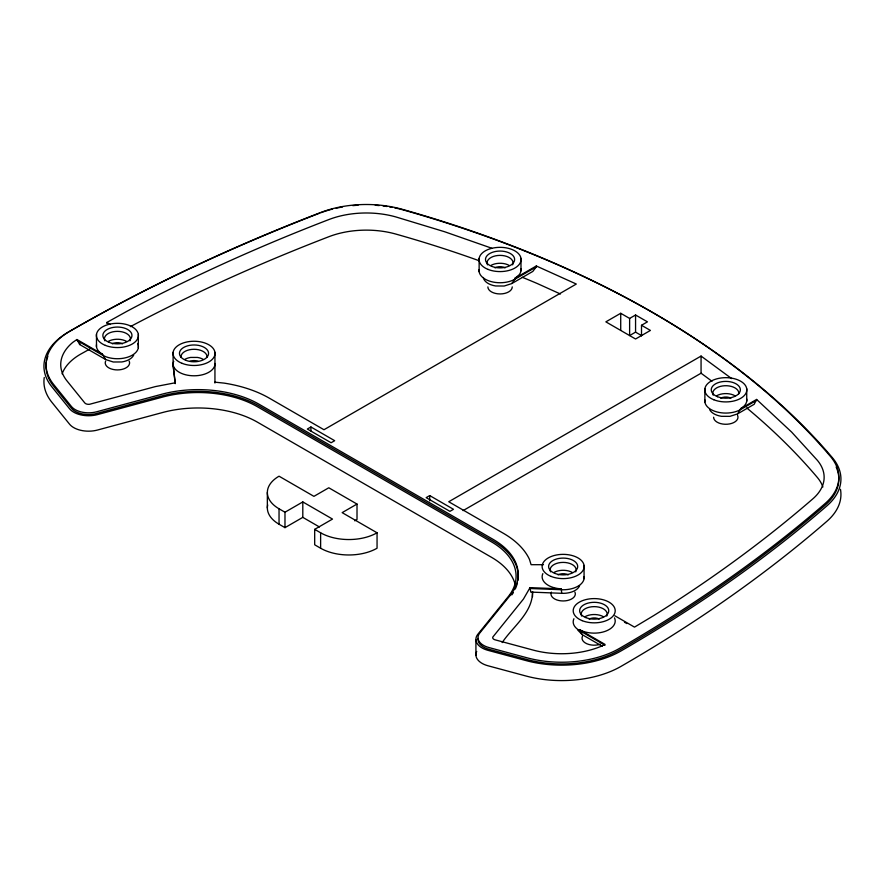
<?xml version="1.0" encoding="UTF-8"?>
<svg xmlns="http://www.w3.org/2000/svg" width="885" height="885" viewBox="0 0 885 885"><rect width="100%" height="100%" fill="white"/><g stroke="black" fill="none" stroke-linecap="round" stroke-linejoin="round"><path stroke-width="1.33" d="M532.516 596.667L532.538 591.589C532.781 612.741 512.88 626.514 502.193 642.565M530.038 587.64L530.768 592.098L561.687 593.304L561.322 588.857L530.038 587.64L523.455 599.045L492.845 637.023A4.204 2.423 0 0 0 495.135 639.844L533.201 650.099A67.205 38.807 0 0 0 600.152 646.714L604.975 644.38L579.354 629.578L582.319 634.722L602.32 646.271M133.613 355.173L133.646 355.106A16.804 9.702 0 0 1 121.864 361.954L113.28 361.998L105.769 359.587L79.65 344.508L76.94 339.519L102.56 354.31L105.536 359.454M737.692 413.804L740.656 408.66L756.609 399.445L754.186 404.279L737.448 413.937L729.937 416.348L721.452 416.315A16.804 9.702 0 0 1 709.604 409.523L709.571 409.456M483.321 277.459L483.829 279.129A16.804 9.702 0 0 0 495.611 285.966L504.196 286.021L511.707 283.609L514.915 279.195L536.299 266.85L536.299 265.987L576.312 284.041L323.976 429.723L269.35 398.184A100.813 58.2 0 0 0 224.148 383.116L214.944 382.176M536.299 266.85L532.792 271.441L511.939 283.477M76.94 339.519L72.891 342.296A67.205 38.807 0 0 0 67.028 380.959L84.783 402.929A4.204 2.423 0 0 0 89.673 404.257L155.45 386.579L175.219 382.785L173.106 364.72A21.008 12.125 0 0 0 194.025 375.793A21.008 12.125 0 0 0 214.944 364.72M479.139 269.56A21.008 12.125 0 0 0 491.186 281.607A21.008 12.125 0 0 0 514.915 279.195L514.915 278.332L519.097 274.881A21.008 12.125 0.3 0 0 520.977 268.697M79.65 344.508L80.458 343.999M514.915 278.332L536.299 265.987M310.912 426.979L307.349 429.037L331.112 442.754L334.674 440.697L310.912 426.979L310.912 430.94M641.503 325.282L647.444 321.852L635.563 314.994L629.622 318.423L620.717 313.279L605.86 321.852L635.563 338.999L650.42 330.426L641.503 325.282L641.503 335.835M357.009 504.063L328.789 487.779L313.932 496.352L279.041 476.196A39.902 23.043 0 0 0 279.041 508.786L284.981 512.216L302.803 501.928L332.506 519.075L314.684 529.363L314.684 544.795L320.624 548.224A39.902 23.043 0 0 0 377.054 548.224L377.054 532.792L342.152 512.636L357.009 504.063L357.009 519.495L354.719 520.822M267.69 504.915A39.902 23.043 0 0 0 279.041 524.219L284.981 527.648L302.803 517.36L319.43 526.962M641.503 335.57L635.563 332.14L629.622 335.57L629.622 318.423M429.723 495.578L426.161 497.635L449.923 511.353L453.485 509.295L429.723 495.578L429.723 500.855M731.685 378.614L701.064 356.069L448.739 501.751L503.366 533.29A100.813 58.2 0 0 1 529.462 559.386L531.088 564.696L543.456 564.696M463.087 510.612L701.064 373.216L701.064 356.069M756.609 400.319L740.656 409.523A21.008 12.125 0 0 1 716.927 411.945A21.008 12.125 0 0 1 704.88 399.898M106.82 323.335L106.82 322.472L126.843 311.354A1627.272 939.494 0 0 1 329.054 219.491A67.205 38.807 0 0 1 395.783 216.913L444.635 231.748L491.85 248.254M89.772 349.077L80.413 354.265A67.205 38.807 0 0 0 62.127 373.857M530.038 588.503L561.322 589.72A21.008 12.125 0 0 0 584.067 576.589M560.448 294.008L537.25 283.51A916.119 528.92 0 0 0 522.327 277.304M106.82 322.472L110.282 324.474M614.843 615.772L634.501 627.122L653.75 615.562A1627.272 939.494 0 0 0 812.861 498.819A67.205 38.807 0 0 0 817.331 460.288L791.644 432.09L756.609 399.445M624.5 622.221L626.879 623.593M76.94 340.382L102.56 355.173A21.008 12.125 0 0 0 127.916 357.109A21.008 12.125 0 0 0 137.695 343.469M604.975 645.242L579.354 630.452A21.008 12.125 0 0 1 573.911 618.737M314.684 529.363L320.624 532.792A39.902 23.043 0 0 0 377.054 532.792M582.319 634.722L577.916 630.253M701.064 373.216L711.994 381.269M173.106 352.319L173.106 365.582L175.219 383.647L175.219 382.785M746.73 388.736L746.73 401.148M704.88 388.736L704.88 402.011M635.563 314.994L635.563 332.14M620.717 313.279L620.717 330.426M584.067 565.427L584.067 578.702M520.988 258.409L520.988 270.81M479.139 258.409L479.139 271.684M475.92 639.789L475.92 655.221M320.624 532.792L320.624 548.224M302.803 501.928L302.803 517.36M284.981 512.216L284.981 527.648M279.041 508.786L279.041 524.219M267.347 492.491L267.347 507.924M214.944 352.319L214.944 383.039M138.337 334.386L138.337 347.661M96.487 334.386L96.487 346.787M561.322 588.857A21.008 12.125 0 0 1 542.859 573.635M581.622 616.093A13.021 7.522 0 0 1 594.2 606.634A13.021 7.522 0 0 1 606.778 616.093M584.996 616.723A13.021 7.522 0 0 1 603.415 616.723M614.489 617.874A21.008 12.125 0 0 1 604.709 631.514A21.008 12.125 0 0 1 579.354 629.578M589.156 619.124A7.146 4.126 0 0 1 599.256 619.124M479.261 260.776A916.119 528.92 0 0 0 395.783 234.06A67.205 38.807 0 0 0 329.054 236.638A1627.272 939.494 0 0 0 130.394 326.62M746.663 407.863A916.119 528.92 0 0 1 817.331 477.446A67.205 38.807 0 0 1 822.884 486.993M746.73 399.035A21.008 12.125 0 0 1 740.656 408.66M720.755 398.206A7.146 4.126 0 0 1 730.855 398.206M478.077 638.417A18.906 10.919 0 0 0 488.918 649.258L526.984 659.502A81.907 47.292 0 0 0 619.522 650.088A1641.963 947.979 0 0 0 825.097 505.235A81.918 47.292 0 0 0 836.17 467.07M517.382 582.95A86.111 49.715 0 0 1 515.258 589.034M513.366 592.585A86.111 49.715 0 0 1 511.84 594.908M517.869 580.494A86.111 49.715 0 0 0 492.967 541L258.951 405.894A86.111 49.715 0 0 0 161.667 395.993L96.576 413.516A18.906 10.919 0 0 1 71.453 408.239L53.708 386.258A81.907 47.292 0 0 1 46.341 362.153M102.56 354.31A21.008 12.125 0 0 1 96.487 344.674M320.956 212.677A84.009 48.509 0 0 1 332.517 209.092M336.189 208.229A84.009 48.509 0 0 1 342.473 206.99M352.805 205.63A84.009 48.509 0 0 1 358.071 205.232M375.262 205.276A84.009 48.509 0 0 1 379.2 205.574M383.128 205.984A84.009 48.509 0 0 1 386.999 206.493M389.555 206.891A84.009 48.509 0 0 1 392.088 207.344M394.599 207.831A84.009 48.509 0 0 1 403.151 209.911A932.923 538.622 0 0 1 452.899 225.011M454.215 225.443A932.923 538.622 0 0 1 832.431 457.755A84.009 48.509 0 0 1 826.844 505.91A1644.064 949.196 0 0 1 621.016 650.94A84.009 48.509 0 0 1 526.099 660.608L488.033 650.353A21.008 12.125 0 0 1 477.867 634.235L508.222 596.656A84.009 48.509 0 0 0 491.485 541.863L257.469 406.757A84.009 48.509 0 0 0 162.552 397.088L97.461 414.611A21.008 12.125 0 0 1 69.55 408.748L51.806 386.767A84.009 48.509 0 0 1 68.532 331.975A1644.064 949.196 0 0 1 319.739 213.13M46.54 360.98A81.907 47.292 0 0 1 47.867 356.323M44.25 377.475A84.009 48.509 0 0 0 51.806 402.199L69.55 424.18A21.008 12.125 0 0 0 97.461 430.044L162.552 412.521A84.009 48.509 0 0 1 257.469 422.189L491.485 557.296A84.009 48.509 0 0 1 515.302 584.963M840.462 489.283A84.009 48.509 0 0 1 826.844 521.342A1644.064 949.196 0 0 1 621.016 666.372A84.009 48.509 0 0 1 526.099 676.04L488.033 665.785A21.008 12.125 0 0 1 476.716 651.46M737.57 415.419A12.18 7.036 0 0 1 727.393 424.214A12.18 7.036 0 0 1 713.62 417.233M600.295 644.247A12.18 7.036 0 0 1 586.788 643.738A12.18 7.036 0 0 1 582.441 636.337M558.103 574.885A7.146 4.126 0 0 1 568.203 574.885M579.598 585.616A16.804 9.702 0 0 1 561.687 593.304M553.944 572.484A13.021 7.522 0 0 1 572.352 572.484M574.918 592.109A12.18 7.036 0 0 1 563.148 600.959A12.18 7.036 0 0 1 551.377 592.109M189.932 361.312A7.146 4.126 0 0 1 198.118 361.312M173.106 365.582A21.008 12.125 0 0 1 173.737 361.39M214.944 363.469A21.008 12.125 0 0 1 214.944 365.582M487.48 264.847A13.021 7.522 0 0 1 500.058 255.378A13.021 7.522 0 0 1 512.636 264.847M104.839 340.825A13.021 7.522 0 0 1 117.417 331.355A13.021 7.522 0 0 1 129.995 340.825M181.049 357.463A13.021 7.522 0 0 1 194.025 349.287A13.021 7.522 0 0 1 207.001 357.463M495.014 267.867A7.146 4.126 0 0 1 505.114 267.867M108.202 341.444A13.021 7.522 0 0 1 126.621 341.444M490.854 265.467A13.021 7.522 0 0 1 509.273 265.467M129.177 361.069A12.18 7.036 0 0 1 117.417 369.919A12.18 7.036 0 0 1 105.647 361.069M184.821 359.376A13.021 7.522 0 0 1 190.651 357.429L197.399 357.429A13.021 7.522 0 0 1 203.229 359.376M512.249 286.906A12.18 7.036 0 0 1 500.058 293.942A12.18 7.036 0 0 1 487.878 286.906M550.57 571.865A13.021 7.522 0 0 1 563.148 562.395A13.021 7.522 0 0 1 575.726 571.865M713.221 395.175A13.021 7.522 0 0 1 724.671 385.738A13.021 7.522 0 0 1 738.776 393.88M716.596 395.794A13.021 7.522 0 0 1 735.015 395.794M112.362 343.845A7.146 4.126 0 0 1 122.462 343.845M510.125 595.461L479.77 633.04A18.906 10.919 0 0 0 488.918 647.543L526.984 657.787A81.907 47.292 0 0 0 619.522 648.373A1641.963 947.979 0 0 0 825.097 503.521A81.918 47.292 0 0 0 830.539 456.572A930.821 537.405 0 0 0 402.233 209.291A81.918 47.292 0 0 0 320.901 212.433A1641.963 947.979 0 0 0 70.026 331.112A81.907 47.292 0 0 0 53.708 384.544L71.453 406.525A18.906 10.919 0 0 0 96.576 411.802L161.667 394.279A86.111 49.715 0 0 1 258.951 404.18L492.967 539.286A86.111 49.715 0 0 1 510.125 595.461M551.101 576.423A21.008 12.125 0 0 0 584.067 567.539A21.008 12.125 0 0 0 554.275 555.492A21.008 12.125 0 0 0 551.101 576.423M554.806 573.369A14.547 8.396 0 0 0 577.639 567.219A14.547 8.396 0 0 0 556.997 558.877A14.547 8.396 0 0 0 554.806 573.369M582.153 620.65A21.008 12.125 0 0 0 615.13 611.778A21.008 12.125 0 0 0 585.328 599.731A21.008 12.125 0 0 0 582.153 620.65M585.859 617.597A14.547 8.396 0 0 0 608.703 611.447A14.547 8.396 0 0 0 588.049 603.105A14.547 8.396 0 0 0 585.859 617.597M713.764 399.732A21.008 12.125 0 0 0 746.73 390.849A21.008 12.125 0 0 0 716.927 378.802A21.008 12.125 0 0 0 713.764 399.732M491.717 266.352A14.547 8.396 0 0 0 514.561 260.201A14.547 8.396 0 0 0 493.918 251.849A14.547 8.396 0 0 0 491.717 266.352M488.011 269.394A21.008 12.125 0 0 0 520.988 260.522A21.008 12.125 0 0 0 491.186 248.475A21.008 12.125 0 0 0 488.011 269.394M109.065 342.329A14.547 8.396 0 0 0 131.909 336.178A14.547 8.396 0 0 0 111.267 327.837A14.547 8.396 0 0 0 109.065 342.329M185.684 360.261A14.547 8.396 0 0 0 208.517 354.111A14.547 8.396 0 0 0 187.874 345.758A14.547 8.396 0 0 0 185.684 360.261M181.978 363.304A21.008 12.125 0 0 0 214.944 354.431A21.008 12.125 0 0 0 185.153 342.384A21.008 12.125 0 0 0 181.978 363.304M105.37 345.382A21.008 12.125 0 0 0 138.337 336.499A21.008 12.125 0 0 0 108.534 324.452A21.008 12.125 0 0 0 105.37 345.382M717.458 396.679A14.547 8.396 0 0 0 740.303 390.528A14.547 8.396 0 0 0 719.66 382.187A14.547 8.396 0 0 0 717.458 396.679"/></g></svg>
